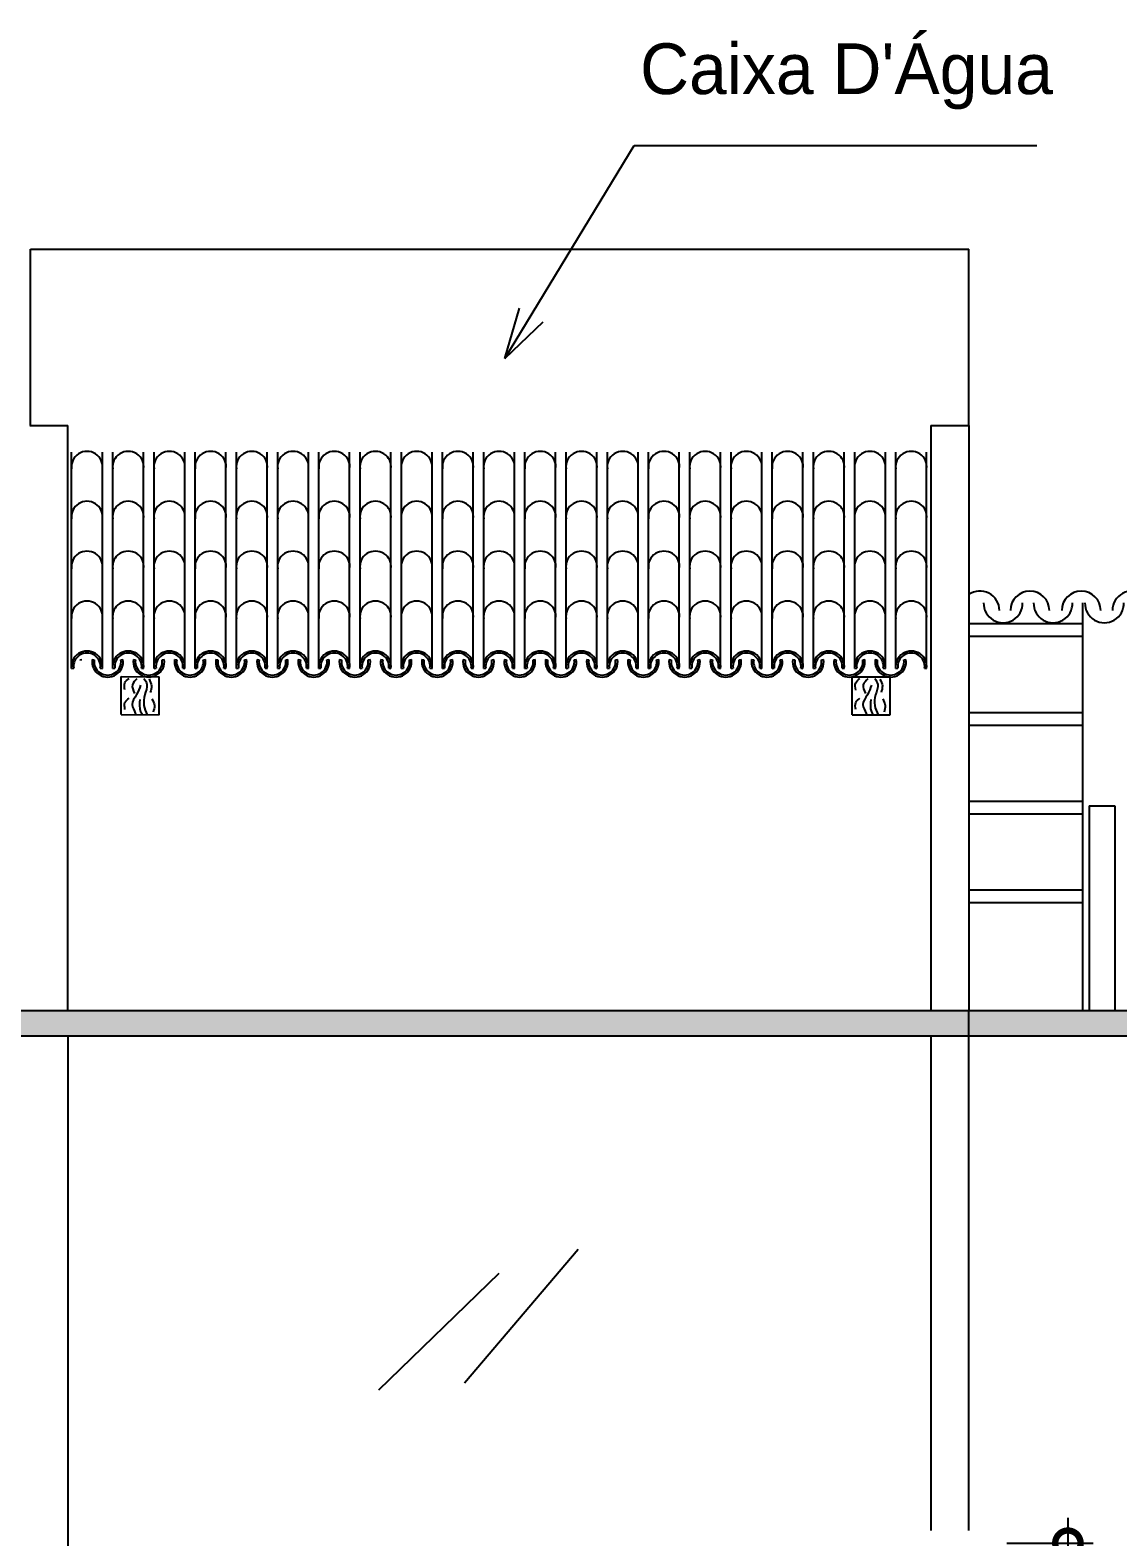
# Model space of a CAD drawing. Header units: millimetres. Extents: x 237 to 339, y 16 to 52.
# Drawn here: x 326.22 to 330.51, y 22.01 to 27.95 of the extents above; entities that cross this region are included whole.
import ezdxf

# ---------------------------------------------------------------- set-up
doc = ezdxf.new("R2010")
doc.units = ezdxf.units.MM
doc.header["$LTSCALE"] = 0.6
doc.header["$MEASUREMENT"] = 0
doc.layers.get('DEFPOINTS').update_dxf_attribs({"color": 253})
for name, color, linetype in [('0.1', 1, 'Continuous'), ('0.3', 3, 'Continuous'), ('01', 1, 'Continuous'), ('02', 2, 'Continuous'), ('AR-ALV', 5, 'Continuous'), ('AR-CTA', 1, 'Continuous'), ('AR-TXT', 2, 'Continuous'), ('BANHEIRA', 9, 'Continuous'), ('guarda-corpo', 32, 'Continuous')]:
    doc.layers.add(name, color=color, linetype=linetype)
doc.styles.add('stylUS BT', font='stylu.ttf', dxfattribs={"width": 1.5})
doc.dimstyles.new('ARQ_100 1', dxfattribs={"dimtxt": 0.125, "dimasz": 0.2, "dimexe": 0.1, "dimexo": 0.1, "dimgap": 0.1, "dimtad": 1, "dimzin": 6, "dimtxsty": 'stylUS BT', "dimblk1": 'DOTSMALL', "dimblk2": 'DOTSMALL', "dimsah": 1, "dimcen": 0.09, "dimdle": 0.1, "dimclrd": 256, "dimclre": 256, "dimclrt": 2, "dimaunit": 1, "dimadec": 0, "dimazin": 0, "dimtfac": 1, "dimtmove": 2, "dimatfit": 3, "dimldrblk": 'OPEN30', "dimfxl": 1, "dimtolj": 1, "dimtzin": 0, "dimarcsym": 0})
pattern_1 = [(50, (5.52197, 72.06408), (0.18218467, -0.015939086), [0.01905, -0.20955]), (355, (5.52197, 72.06408), (-0.03524283, 0.19105664), [0.01524, -0.16764]), (100.451, (5.53715, 72.06275), (0.1469425, 0.17511669), [0.01619, -0.17809]), (46.1842, (5.52197, 72.11488), (0.27107904, -0.04204233), [0.028575, -0.314325]), (96.6356, (5.54456, 72.11138), (0.23740423, 0.24742556), [0.024285, -0.267135]), (351.184, (5.52197, 72.11488), (0.2374046, 0.24742512), [0.02286, -0.25146]), (21, (5.54737, 72.10218), (0.15161488, -0.10226552), [0.01905, -0.20955]), (326, (5.54737, 72.10218), (0.06180203, 0.18418797), [0.01524, -0.16764]), (71.4514, (5.56, 72.09366), (0.21341649, 0.08192286), [0.01619, -0.17809]), (37.5, (5.52197, 72.06408), (0.003088603, 0.084555039), [0, -0.165608, 0, -0.17018, 0, -0.168275]), (7.5, (5.52197, 72.06408), (0.066819663, 0.100180575), [0, -0.097028, 0, -0.161798, 0, -0.064135]), (327.5, (5.465325, 72.06408), (0.135590595, -0.005728744), [0, -0.0635, 0, -0.19812, 0, -0.26289]), (317.5, (5.43993, 72.06408), (0.14812918, 0.02542649), [0, -0.08255, 0, -0.131572, 0, -0.18669])]

# ---------------------------------------------------------------- blocks, each defined once
blk = doc.blocks.new('_DOTSMALL')
at = {"color": 0, "linetype": 'ByBlock', "const_width": 0.5}
blk.add_lwpolyline([(-0.0625, 0, 1), (0.0625, 0, 1)], format="xyb", close=True, dxfattribs=at)
blk = doc.blocks.new('*D17')
at = {"layer": 'AR-CTA', "lineweight": -2}
for p, q in [((330.3095, 22.0847), (330.3095, 20.9847)), ((330.0689, 21.9847), (330.4095, 21.9847)), ((330.0689, 21.0847), (330.4095, 21.0847))]:
    blk.add_line(p, q, dxfattribs=at)
at = {"layer": 'DEFPOINTS', "color": 0}
for p in [(329.9689, 21.9847), (329.9689, 21.0847), (330.3095, 21.0847)]:
    blk.add_point(p, dxfattribs=at)
at = {"layer": 'AR-CTA', "lineweight": -2, "xscale": 0.2, "yscale": 0.2, "zscale": 0.2}
for p, rotation in [((330.3095, 21.9847), 90), ((330.3095, 21.0847), 270)]:
    blk.add_blockref('_DOTSMALL', p, dxfattribs=dict(at, rotation=rotation))
at = {"layer": 'AR-CTA', "color": 2, "insert": (330.1353, 21.5347), "char_height": 0.125, "attachment_point": 5, "rotation": 90, "style": 'stylUS BT'}
blk.add_mtext('\\A1;,90', dxfattribs=at)
blk = doc.blocks.new('_Open30')
at = {"layer": 'AR-ALV', "color": 0, "lineweight": -2}
for p, q in [((-1, 0.268), (0, 0)), ((0, 0), (-1, -0.268)), ((0, 0), (-1, 0))]:
    blk.add_line(p, q, dxfattribs=at)

msp = doc.modelspace()

# ---------------------------------------------------------------- hatches: boundary and pattern name
at = {"layer": '0.1'}
h = msp.add_hatch(dxfattribs=at)
h.set_pattern_fill('AR-CONC', color=256, scale=0.001, style=0)
h.set_pattern_definition(pattern_1)
h.paths.add_polyline_path([(328.2894, 24.0847), (323.953, 24.0847), (323.953, 23.9847), (328.2894, 23.9847)])
h = msp.add_hatch(dxfattribs=at)
h.set_pattern_fill('AR-CONC', color=256, scale=0.001, style=0)
h.set_pattern_definition(pattern_1)
h.paths.add_polyline_path([(332.8212, 24.0847), (328.2894, 24.0847), (328.2894, 23.9847), (329.7689, 23.9847), (332.8212, 23.9847)])

# ---------------------------------------------------------------- linework, layer by layer
for p, q in [((330.3689, 24.0847), (330.3689, 25.6907)), ((329.9189, 25.6091), (330.3689, 25.6091)), ((329.9189, 25.5591), (330.3689, 25.5591)), ((326.5789, 25.2503), (326.5789, 25.4003)), ((326.5789, 25.4003), (326.7289, 25.3984)), ((326.7289, 25.249), (326.7289, 25.3984)), ((329.4589, 25.2491), (329.4589, 25.3991)), ((329.4589, 25.3991), (329.6089, 25.3991)), ((329.6089, 25.2491), (329.6089, 25.3983)), ((326.5789, 25.2503), (326.7289, 25.249)), ((329.4589, 25.2491), (329.6089, 25.2491)), ((329.9189, 25.2591), (330.3689, 25.2591)), ((329.9189, 25.2091), (330.3689, 25.2091)), ((329.9189, 24.9091), (330.3689, 24.9091)), ((330.3939, 24.8907), (330.4939, 24.8907)), ((330.3939, 24.8907), (330.3939, 24.0847)), ((330.4939, 24.8907), (330.4939, 24.0847)), ((329.9189, 24.8591), (330.3689, 24.8591)), ((329.9189, 24.5591), (330.3689, 24.5591)), ((329.9189, 24.5091), (330.3689, 24.5091)), ((329.9189, 22.0347), (329.9189, 24.0847)), ((329.7689, 23.9847), (329.7689, 22.0347))]:
    msp.add_line(p, q, dxfattribs=at)
for points in [[(326.6885, 25.3906), (326.6983, 25.3636), (326.6937, 25.3373)], [(329.5685, 25.3904), (329.5783, 25.3634), (329.5737, 25.3371)], [(326.6997, 25.3129), (326.7096, 25.2859), (326.7049, 25.2595)], [(329.5797, 25.3127), (329.5896, 25.2857), (329.5849, 25.2593)]]:
    msp.add_spline(points, degree=3, dxfattribs=at)
at = {"layer": '0.3'}
for p, q in [((326.2189, 26.3895), (326.3689, 26.3895)), ((326.3689, 24.0847), (326.3689, 26.3895)), ((329.7689, 26.3895), (329.9189, 26.3895)), ((329.7689, 26.3895), (329.7689, 24.0847)), ((329.9189, 26.3895), (329.9189, 24.0847)), ((320.7033, 24.0847), (336.1689, 24.0847)), ((320.7033, 23.9847), (336.1689, 23.9847))]:
    msp.add_line(p, q, dxfattribs=at)
at = {"layer": '01'}
for points, knots in [([(326.5936, 25.3472), (326.5918, 25.3572), (326.5885, 25.3755), (326.6031, 25.3872), (326.6097, 25.3925)], [0, 0, 0, 0, 0.01875015, 0.03424634, 0.03424634, 0.03424634, 0.03424634]), ([(326.641, 25.3913), (326.6333, 25.3839), (326.6161, 25.3674), (326.6259, 25.3455), (326.6313, 25.3335)], [0, 0, 0, 0, 0.0193855, 0.04288807, 0.04288807, 0.04288807, 0.04288807]), ([(326.6556, 25.3663), (326.6511, 25.3538), (326.642, 25.3281), (326.612, 25.2917), (326.6321, 25.2655), (326.6356, 25.2517), (326.636, 25.2498)], [0, 0, 0, 0, 0.02708987, 0.05554719, 0.07993614, 0.08371265, 0.08371265, 0.08371265, 0.08371265]), ([(326.6685, 25.3929), (326.6735, 25.3852), (326.6863, 25.3652), (326.6691, 25.3285), (326.665, 25.287), (326.6759, 25.2616), (326.6816, 25.2494)], [0, 0, 0, 0, 0.01724752, 0.04482877, 0.07303063, 0.09929251, 0.09929251, 0.09929251, 0.09929251]), ([(329.4736, 25.3469), (329.4718, 25.357), (329.4685, 25.3753), (329.4831, 25.387), (329.4897, 25.3922)], [0, 0, 0, 0, 0.01875015, 0.03424634, 0.03424634, 0.03424634, 0.03424634]), ([(329.521, 25.3911), (329.5133, 25.3836), (329.4961, 25.3672), (329.5059, 25.3453), (329.5113, 25.3333)], [0, 0, 0, 0, 0.0193855, 0.04288807, 0.04288807, 0.04288807, 0.04288807]), ([(329.5356, 25.3661), (329.5311, 25.3535), (329.522, 25.3278), (329.492, 25.2915), (329.5121, 25.2652), (329.5156, 25.2515), (329.516, 25.2496)], [0, 0, 0, 0, 0.02708987, 0.05554719, 0.07993614, 0.08371265, 0.08371265, 0.08371265, 0.08371265]), ([(329.5485, 25.3926), (329.5535, 25.385), (329.5663, 25.365), (329.5491, 25.3283), (329.545, 25.2868), (329.5559, 25.2614), (329.5616, 25.2492)], [0, 0, 0, 0, 0.01724752, 0.04482877, 0.07303063, 0.09929251, 0.09929251, 0.09929251, 0.09929251]), ([(326.5939, 25.2702), (326.5921, 25.2803), (326.5888, 25.2986), (326.6034, 25.3103), (326.61, 25.3155)], [0, 0, 0, 0, 0.01875015, 0.03424634, 0.03424634, 0.03424634, 0.03424634]), ([(326.6524, 25.31), (326.6509, 25.2936), (326.649, 25.2727), (326.6594, 25.2535), (326.6616, 25.2496)], [0, 0, 0, 0, 0.03235898, 0.04087943, 0.04087943, 0.04087943, 0.04087943]), ([(329.4739, 25.27), (329.4721, 25.28), (329.4688, 25.2984), (329.4834, 25.31), (329.49, 25.3153)], [0, 0, 0, 0, 0.01875015, 0.03424634, 0.03424634, 0.03424634, 0.03424634]), ([(329.5324, 25.3098), (329.5309, 25.2933), (329.529, 25.2725), (329.5394, 25.2533), (329.5416, 25.2494)], [0, 0, 0, 0, 0.03235898, 0.04087943, 0.04087943, 0.04087943, 0.04087943])]:
    msp.add_open_spline(points, degree=3, knots=knots, dxfattribs=at)
at = {"layer": '02'}
for p, q in [((326.2213, 27.0847), (329.7689, 27.0847)), ((326.2213, 26.3895), (326.2213, 27.0847)), ((329.7689, 27.0847), (329.9189, 27.0847)), ((329.9189, 26.3895), (329.9189, 27.0847)), ((326.3689, 23.9847), (326.3689, 21.0847))]:
    msp.add_line(p, q, dxfattribs=at)
at = {"layer": 'BANHEIRA'}
for p, q in [((327.9324, 22.6163), (328.3794, 23.1441)), ((327.5938, 22.5892), (328.0678, 23.0493))]:
    msp.add_line(p, q, dxfattribs=at)
at = {"layer": 'guarda-corpo'}
for p, q in [((326.3837, 25.4316), (326.3837, 26.2847)), ((326.5046, 25.4316), (326.5046, 26.2847)), ((326.5461, 25.4316), (326.5461, 26.2847)), ((326.667, 25.4316), (326.667, 26.2847)), ((326.7085, 25.4316), (326.7085, 26.2847)), ((326.8294, 25.4316), (326.8294, 26.2847)), ((326.8709, 25.4316), (326.8709, 26.2847)), ((326.9918, 25.4316), (326.9918, 26.2847)), ((327.0333, 25.4316), (327.0333, 26.2847)), ((327.1542, 25.4316), (327.1542, 26.2847)), ((327.1957, 25.4316), (327.1957, 26.2847)), ((327.3166, 25.4316), (327.3166, 26.2847)), ((327.3581, 25.4316), (327.3581, 26.2847)), ((327.479, 25.4316), (327.479, 26.2847)), ((327.5205, 25.4316), (327.5205, 26.2847)), ((327.6414, 25.4316), (327.6414, 26.2847)), ((327.6829, 25.4316), (327.6829, 26.2847)), ((327.8038, 25.4316), (327.8038, 26.2847)), ((327.8453, 25.4316), (327.8453, 26.2847)), ((327.9662, 25.4316), (327.9662, 26.2847)), ((328.0077, 25.4316), (328.0077, 26.2847)), ((328.1286, 25.4316), (328.1286, 26.2847)), ((328.1701, 25.4316), (328.1701, 26.2847)), ((328.291, 25.4316), (328.291, 26.2847)), ((328.3325, 25.4316), (328.3325, 26.2847)), ((328.4534, 25.4316), (328.4534, 26.2847)), ((328.4949, 25.4316), (328.4949, 26.2847)), ((328.6158, 25.4316), (328.6158, 26.2847)), ((328.6573, 25.4316), (328.6573, 26.2847)), ((328.7782, 25.4316), (328.7782, 26.2847)), ((328.8197, 25.4316), (328.8197, 26.2847)), ((328.9406, 25.4316), (328.9406, 26.2847)), ((328.9821, 25.4316), (328.9821, 26.2847)), ((329.103, 25.4316), (329.103, 26.2847)), ((329.1445, 25.4316), (329.1445, 26.2847)), ((329.2654, 25.4316), (329.2654, 26.2847)), ((329.3069, 25.4316), (329.3069, 26.2847)), ((329.4278, 25.4316), (329.4278, 26.2847)), ((329.4693, 25.4316), (329.4693, 26.2847)), ((329.5902, 25.4316), (329.5902, 26.2847)), ((329.6317, 25.4316), (329.6317, 26.2847)), ((329.7526, 25.4316), (329.7526, 26.2847)), ((326.3837, 25.4316), (326.3917, 25.4329)), ((326.4154, 25.4659), (326.4234, 25.4672)), ((326.4649, 25.4672), (326.4729, 25.4659)), ((326.4966, 25.4329), (326.5046, 25.4316)), ((326.5461, 25.4316), (326.5541, 25.4329)), ((326.5778, 25.4659), (326.5858, 25.4672)), ((326.6273, 25.4672), (326.6353, 25.4659)), ((326.659, 25.4329), (326.667, 25.4316)), ((326.7085, 25.4316), (326.7165, 25.4329)), ((326.7402, 25.4659), (326.7482, 25.4672)), ((326.7897, 25.4672), (326.7977, 25.4659)), ((326.8214, 25.4329), (326.8294, 25.4316)), ((326.8709, 25.4316), (326.8789, 25.4329)), ((326.9026, 25.4659), (326.9106, 25.4672)), ((326.9521, 25.4672), (326.9601, 25.4659)), ((326.9838, 25.4329), (326.9918, 25.4316)), ((327.0333, 25.4316), (327.0413, 25.4329)), ((327.065, 25.4659), (327.073, 25.4672)), ((327.1145, 25.4672), (327.1225, 25.4659)), ((327.1462, 25.4329), (327.1542, 25.4316)), ((327.1957, 25.4316), (327.2037, 25.4329)), ((327.2274, 25.4659), (327.2354, 25.4672)), ((327.2769, 25.4672), (327.2849, 25.4659)), ((327.3086, 25.4329), (327.3166, 25.4316)), ((327.3581, 25.4316), (327.3661, 25.4329)), ((327.3898, 25.4659), (327.3978, 25.4672)), ((327.4393, 25.4672), (327.4473, 25.4659)), ((327.471, 25.4329), (327.479, 25.4316)), ((327.5205, 25.4316), (327.5285, 25.4329)), ((327.5522, 25.4659), (327.5602, 25.4672)), ((327.6017, 25.4672), (327.6097, 25.4659)), ((327.6334, 25.4329), (327.6414, 25.4316)), ((327.6829, 25.4316), (327.6909, 25.4329)), ((327.7146, 25.4659), (327.7226, 25.4672)), ((327.7641, 25.4672), (327.7721, 25.4659)), ((327.7958, 25.4329), (327.8038, 25.4316)), ((327.8453, 25.4316), (327.8533, 25.4329)), ((327.877, 25.4659), (327.885, 25.4672)), ((327.9265, 25.4672), (327.9345, 25.4659)), ((327.9582, 25.4329), (327.9662, 25.4316)), ((328.0077, 25.4316), (328.0157, 25.4329)), ((328.0394, 25.4659), (328.0474, 25.4672)), ((328.0889, 25.4672), (328.0969, 25.4659)), ((328.1206, 25.4329), (328.1286, 25.4316)), ((328.1701, 25.4316), (328.1781, 25.4329)), ((328.2018, 25.4659), (328.2098, 25.4672)), ((328.2513, 25.4672), (328.2593, 25.4659)), ((328.283, 25.4329), (328.291, 25.4316)), ((328.3325, 25.4316), (328.3405, 25.4329)), ((328.3642, 25.4659), (328.3722, 25.4672)), ((328.4137, 25.4672), (328.4217, 25.4659)), ((328.4454, 25.4329), (328.4534, 25.4316)), ((328.4949, 25.4316), (328.5029, 25.4329)), ((328.5266, 25.4659), (328.5346, 25.4672)), ((328.5761, 25.4672), (328.5841, 25.4659)), ((328.6078, 25.4329), (328.6158, 25.4316)), ((328.6573, 25.4316), (328.6653, 25.4329)), ((328.689, 25.4659), (328.697, 25.4672)), ((328.7385, 25.4672), (328.7465, 25.4659)), ((328.7702, 25.4329), (328.7782, 25.4316)), ((328.8197, 25.4316), (328.8277, 25.4329)), ((328.8514, 25.4659), (328.8594, 25.4672)), ((328.9009, 25.4672), (328.9089, 25.4659)), ((328.9326, 25.4329), (328.9406, 25.4316)), ((328.9821, 25.4316), (328.9901, 25.4329)), ((329.0138, 25.4659), (329.0218, 25.4672)), ((329.0633, 25.4672), (329.0713, 25.4659)), ((329.095, 25.4329), (329.103, 25.4316)), ((329.1445, 25.4316), (329.1525, 25.4329)), ((329.1762, 25.4659), (329.1842, 25.4672)), ((329.2257, 25.4672), (329.2337, 25.4659)), ((329.2574, 25.4329), (329.2654, 25.4316)), ((329.3069, 25.4316), (329.3149, 25.4329)), ((329.3386, 25.4659), (329.3466, 25.4672)), ((329.3881, 25.4672), (329.3961, 25.4659)), ((329.4198, 25.4329), (329.4278, 25.4316)), ((329.4693, 25.4316), (329.4773, 25.4329)), ((329.501, 25.4659), (329.509, 25.4672)), ((329.5505, 25.4672), (329.5585, 25.4659)), ((329.5822, 25.4329), (329.5902, 25.4316)), ((329.6317, 25.4316), (329.6397, 25.4329)), ((329.6634, 25.4659), (329.6714, 25.4672)), ((329.7446, 25.4329), (329.7526, 25.4316))]:
    msp.add_line(p, q, dxfattribs=at)
for centre, start, end in [((329.9631, 25.6603), 0.30014, 125.12108), ((330.1598, 25.6603), 0.30014, 179.69986), ((330.3621, 25.6603), 0.30014, 179.69986), ((330.5616, 25.6603), 355.69338, 179.69986), ((330.0543, 25.6888), 178.54451, 1.45549), ((330.251, 25.6888), 178.54451, 1.45549), ((330.4533, 25.6888), 178.54451, 1.45549)]:
    msp.add_arc(centre, 0.0768, start, end, dxfattribs=at)
for centre, major_axis, start_param, end_param in [((326.4441, 26.2282), (-0.0613, 0), 2.979988, 6.44479), ((326.6065, 26.2282), (-0.0613, 0), 2.979988, 6.44479), ((326.7689, 26.2282), (-0.0613, 0), 2.979988, 6.44479), ((326.9313, 26.2282), (-0.0613, 0), 2.979988, 6.44479), ((327.0937, 26.2282), (-0.0613, 0), 2.979988, 6.44479), ((327.2561, 26.2282), (-0.0613, 0), 2.979988, 6.44479), ((327.4185, 26.2282), (-0.0613, 0), 2.979988, 6.44479), ((327.5809, 26.2282), (-0.0613, 0), 2.979988, 6.44479), ((327.7433, 26.2282), (-0.0613, 0), 2.979988, 6.44479), ((327.9057, 26.2282), (-0.0613, 0), 2.979988, 6.44479), ((328.0681, 26.2282), (-0.0613, 0), 2.979988, 6.44479), ((328.2305, 26.2282), (-0.0613, 0), 2.979988, 6.44479), ((328.3929, 26.2282), (-0.0613, 0), 2.979988, 6.44479), ((328.5553, 26.2282), (-0.0613, 0), 2.979988, 6.44479), ((328.7177, 26.2282), (-0.0613, 0), 2.979988, 6.44479), ((328.8801, 26.2282), (-0.0613, 0), 2.979988, 6.44479), ((329.0425, 26.2282), (-0.0613, 0), 2.979988, 6.44479), ((329.2049, 26.2282), (-0.0613, 0), 2.979988, 6.44479), ((329.3673, 26.2282), (-0.0613, 0), 2.979988, 6.44479), ((329.5297, 26.2282), (-0.0613, 0), 2.979988, 6.44479), ((329.6921, 26.2282), (-0.0613, 0), 2.979988, 6.44479), ((326.4441, 26.0314), (-0.0613, 0), 2.979988, 6.44479), ((326.6065, 26.0314), (-0.0613, 0), 2.979988, 6.44479), ((326.7689, 26.0314), (-0.0613, 0), 2.979988, 6.44479), ((326.9313, 26.0314), (-0.0613, 0), 2.979988, 6.44479), ((327.0937, 26.0314), (-0.0613, 0), 2.979988, 6.44479), ((327.2561, 26.0314), (-0.0613, 0), 2.979988, 6.44479), ((327.4185, 26.0314), (-0.0613, 0), 2.979988, 6.44479), ((327.5809, 26.0314), (-0.0613, 0), 2.979988, 6.44479), ((327.7433, 26.0314), (-0.0613, 0), 2.979988, 6.44479), ((327.9057, 26.0314), (-0.0613, 0), 2.979988, 6.44479), ((328.0681, 26.0314), (-0.0613, 0), 2.979988, 6.44479), ((328.2305, 26.0314), (-0.0613, 0), 2.979988, 6.44479), ((328.3929, 26.0314), (-0.0613, 0), 2.979988, 6.44479), ((328.5553, 26.0314), (-0.0613, 0), 2.979988, 6.44479), ((328.7177, 26.0314), (-0.0613, 0), 2.979988, 6.44479), ((328.8801, 26.0314), (-0.0613, 0), 2.979988, 6.44479), ((329.0425, 26.0314), (-0.0613, 0), 2.979988, 6.44479), ((329.2049, 26.0314), (-0.0613, 0), 2.979988, 6.44479), ((329.3673, 26.0314), (-0.0613, 0), 2.979988, 6.44479), ((329.5297, 26.0314), (-0.0613, 0), 2.979988, 6.44479), ((329.6921, 26.0314), (-0.0613, 0), 2.979988, 6.44479), ((326.4441, 25.8347), (-0.0613, 0), 2.979988, 6.44479), ((326.6065, 25.8347), (-0.0613, 0), 2.979988, 6.44479), ((326.7689, 25.8347), (-0.0613, 0), 2.979988, 6.44479), ((326.9313, 25.8347), (-0.0613, 0), 2.979988, 6.44479), ((327.0937, 25.8347), (-0.0613, 0), 2.979988, 6.44479), ((327.2561, 25.8347), (-0.0613, 0), 2.979988, 6.44479), ((327.4185, 25.8347), (-0.0613, 0), 2.979988, 6.44479), ((327.5809, 25.8347), (-0.0613, 0), 2.979988, 6.44479), ((327.7433, 25.8347), (-0.0613, 0), 2.979988, 6.44479), ((327.9057, 25.8347), (-0.0613, 0), 2.979988, 6.44479), ((328.0681, 25.8347), (-0.0613, 0), 2.979988, 6.44479), ((328.2305, 25.8347), (-0.0613, 0), 2.979988, 6.44479), ((328.3929, 25.8347), (-0.0613, 0), 2.979988, 6.44479), ((328.5553, 25.8347), (-0.0613, 0), 2.979988, 6.44479), ((328.7177, 25.8347), (-0.0613, 0), 2.979988, 6.44479), ((328.8801, 25.8347), (-0.0613, 0), 2.979988, 6.44479), ((329.0425, 25.8347), (-0.0613, 0), 2.979988, 6.44479), ((329.2049, 25.8347), (-0.0613, 0), 2.979988, 6.44479), ((329.3673, 25.8347), (-0.0613, 0), 2.979988, 6.44479), ((329.5297, 25.8347), (-0.0613, 0), 2.979988, 6.44479), ((329.6921, 25.8347), (-0.0613, 0), 2.979988, 6.44479), ((326.4441, 25.6379), (-0.0613, 0), 2.979988, 6.44479), ((326.6065, 25.6379), (-0.0613, 0), 2.979988, 6.44479), ((326.7689, 25.6379), (-0.0613, 0), 2.979988, 6.44479), ((326.9313, 25.6379), (-0.0613, 0), 2.979988, 6.44479), ((327.0937, 25.6379), (-0.0613, 0), 2.979988, 6.44479), ((327.2561, 25.6379), (-0.0613, 0), 2.979988, 6.44479), ((327.4185, 25.6379), (-0.0613, 0), 2.979988, 6.44479), ((327.5809, 25.6379), (-0.0613, 0), 2.979988, 6.44479), ((327.7433, 25.6379), (-0.0613, 0), 2.979988, 6.44479), ((327.9057, 25.6379), (-0.0613, 0), 2.979988, 6.44479), ((328.0681, 25.6379), (-0.0613, 0), 2.979988, 6.44479), ((328.2305, 25.6379), (-0.0613, 0), 2.979988, 6.44479), ((328.3929, 25.6379), (-0.0613, 0), 2.979988, 6.44479), ((328.5553, 25.6379), (-0.0613, 0), 2.979988, 6.44479), ((328.7177, 25.6379), (-0.0613, 0), 2.979988, 6.44479), ((328.8801, 25.6379), (-0.0613, 0), 2.979988, 6.44479), ((329.0425, 25.6379), (-0.0613, 0), 2.979988, 6.44479), ((329.2049, 25.6379), (-0.0613, 0), 2.979988, 6.44479), ((329.3673, 25.6379), (-0.0613, 0), 2.979988, 6.44479), ((329.5297, 25.6379), (-0.0613, 0), 2.979988, 6.44479), ((329.6921, 25.6379), (-0.0613, 0), 2.979988, 6.44479), ((326.4441, 25.4412), (-0.0613, 0), 2.979988, 6.44479), ((326.4441, 25.4412), (-0.0531, 0), 2.979988, 6.44479), ((326.6065, 25.4412), (-0.0613, 0), 2.979988, 6.44479), ((326.6065, 25.4412), (-0.0531, 0), 2.979988, 6.44479), ((326.7689, 25.4412), (-0.0613, 0), 2.979988, 6.44479), ((326.7689, 25.4412), (-0.0531, 0), 2.979988, 6.44479), ((326.9313, 25.4412), (-0.0613, 0), 2.979988, 6.44479), ((326.9313, 25.4412), (-0.0531, 0), 2.979988, 6.44479), ((327.0937, 25.4412), (-0.0613, 0), 2.979988, 6.44479), ((327.0937, 25.4412), (-0.0531, 0), 2.979988, 6.44479), ((327.2561, 25.4412), (-0.0613, 0), 2.979988, 6.44479), ((327.2561, 25.4412), (-0.0531, 0), 2.979988, 6.44479), ((327.4185, 25.4412), (-0.0613, 0), 2.979988, 6.44479), ((327.4185, 25.4412), (-0.0531, 0), 2.979988, 6.44479), ((327.5809, 25.4412), (-0.0613, 0), 2.979988, 6.44479), ((327.5809, 25.4412), (-0.0531, 0), 2.979988, 6.44479), ((327.7433, 25.4412), (-0.0613, 0), 2.979988, 6.44479), ((327.7433, 25.4412), (-0.0531, 0), 2.979988, 6.44479), ((327.9057, 25.4412), (-0.0613, 0), 2.979988, 6.44479), ((327.9057, 25.4412), (-0.0531, 0), 2.979988, 6.44479), ((328.0681, 25.4412), (-0.0613, 0), 2.979988, 6.44479), ((328.0681, 25.4412), (-0.0531, 0), 2.979988, 6.44479), ((328.2305, 25.4412), (-0.0613, 0), 2.979988, 6.44479), ((328.2305, 25.4412), (-0.0531, 0), 2.979988, 6.44479), ((328.3929, 25.4412), (-0.0613, 0), 2.979988, 6.44479), ((328.3929, 25.4412), (-0.0531, 0), 2.979988, 6.44479), ((328.5553, 25.4412), (-0.0613, 0), 2.979988, 6.44479), ((328.5553, 25.4412), (-0.0531, 0), 2.979988, 6.44479), ((328.7177, 25.4412), (-0.0613, 0), 2.979988, 6.44479), ((328.7177, 25.4412), (-0.0531, 0), 2.979988, 6.44479), ((328.8801, 25.4412), (-0.0613, 0), 2.979988, 6.44479), ((328.8801, 25.4412), (-0.0531, 0), 2.979988, 6.44479), ((329.0425, 25.4412), (-0.0613, 0), 2.979988, 6.44479), ((329.0425, 25.4412), (-0.0531, 0), 2.979988, 6.44479), ((329.2049, 25.4412), (-0.0613, 0), 2.979988, 6.44479), ((329.2049, 25.4412), (-0.0531, 0), 2.979988, 6.44479), ((329.3673, 25.4412), (-0.0613, 0), 2.979988, 6.44479), ((329.3673, 25.4412), (-0.0531, 0), 2.979988, 6.44479), ((329.5297, 25.4412), (-0.0613, 0), 2.979988, 6.44479), ((329.5297, 25.4412), (-0.0531, 0), 2.979988, 6.44479), ((329.6921, 25.4412), (-0.0613, 0), 2.979988, 6.44479), ((329.6921, 25.4412), (-0.0531, 0), 2.979988, 6.44479), ((326.5253, 25.4576), (-0.0613, 0), -0.161605, 3.303198), ((326.5253, 25.4576), (0.0531, 0), 2.979988, 6.44479), ((326.6877, 25.4576), (-0.0613, 0), -0.161605, 3.303198), ((326.6877, 25.4576), (0.0531, 0), 2.979988, 6.44479), ((326.8501, 25.4576), (-0.0613, 0), -0.161605, 3.303198), ((326.8501, 25.4576), (0.0531, 0), 2.979988, 6.44479), ((327.0125, 25.4576), (-0.0613, 0), -0.161605, 3.303198), ((327.0125, 25.4576), (0.0531, 0), 2.979988, 6.44479), ((327.1749, 25.4576), (-0.0613, 0), -0.161605, 3.303198), ((327.1749, 25.4576), (0.0531, 0), 2.979988, 6.44479), ((327.3373, 25.4576), (-0.0613, 0), -0.161605, 3.303198), ((327.3373, 25.4576), (0.0531, 0), 2.979988, 6.44479), ((327.4997, 25.4576), (-0.0613, 0), -0.161605, 3.303198), ((327.4997, 25.4576), (0.0531, 0), 2.979988, 6.44479), ((327.6621, 25.4576), (-0.0613, 0), -0.161605, 3.303198), ((327.6621, 25.4576), (0.0531, 0), 2.979988, 6.44479), ((327.8245, 25.4576), (-0.0613, 0), -0.161605, 3.303198), ((327.8245, 25.4576), (0.0531, 0), 2.979988, 6.44479), ((327.9869, 25.4576), (-0.0613, 0), -0.161605, 3.303198), ((327.9869, 25.4576), (0.0531, 0), 2.979988, 6.44479), ((328.1493, 25.4576), (-0.0613, 0), -0.161605, 3.303198), ((328.1493, 25.4576), (0.0531, 0), 2.979988, 6.44479), ((328.3117, 25.4576), (-0.0613, 0), -0.161605, 3.303198), ((328.3117, 25.4576), (0.0531, 0), 2.979988, 6.44479), ((328.4741, 25.4576), (-0.0613, 0), -0.161605, 3.303198), ((328.4741, 25.4576), (0.0531, 0), 2.979988, 6.44479), ((328.6365, 25.4576), (-0.0613, 0), -0.161605, 3.303198), ((328.6365, 25.4576), (0.0531, 0), 2.979988, 6.44479), ((328.7989, 25.4576), (-0.0613, 0), -0.161605, 3.303198), ((328.7989, 25.4576), (0.0531, 0), 2.979988, 6.44479), ((328.9613, 25.4576), (-0.0613, 0), -0.161605, 3.303198), ((328.9613, 25.4576), (0.0531, 0), 2.979988, 6.44479), ((329.1237, 25.4576), (-0.0613, 0), -0.161605, 3.303198), ((329.1237, 25.4576), (0.0531, 0), 2.979988, 6.44479), ((329.2861, 25.4576), (-0.0613, 0), -0.161605, 3.303198), ((329.2861, 25.4576), (0.0531, 0), 2.979988, 6.44479), ((329.4485, 25.4576), (-0.0613, 0), -0.161605, 3.303198), ((329.4485, 25.4576), (0.0531, 0), 2.979988, 6.44479), ((329.6109, 25.4576), (-0.0613, 0), -0.161605, 3.303198), ((329.6109, 25.4576), (0.0531, 0), 2.979988, 6.44479)]:
    msp.add_ellipse(centre, major_axis=major_axis, ratio=0.969212, start_param=start_param, end_param=end_param, dxfattribs=at)

# ---------------------------------------------------------------- texts
at = {"layer": 'AR-TXT', "insert": (328.6236, 27.8955), "char_height": 0.2, "width": 1.7172, "attachment_point": 1}
msp.add_mtext("{\\fStylus BT|b0|i0|c0|p34;Caixa D'Água}", dxfattribs=at)

# ---------------------------------------------------------------- dimensions: what is measured, and where the dimension line sits
at = {"layer": 'AR-CTA'}
dim = msp.add_linear_dim(base=(330.3095, 21.0847), p1=(329.9689, 21.9847), p2=(329.9689, 21.0847), angle=90, dimstyle='ARQ_100 1', dxfattribs=at)
dim.commit()
dim.dimension.update_dxf_attribs({"geometry": '*D17', "text_midpoint": (330.1353, 21.5347)})

# ---------------------------------------------------------------- leaders
msp.add_leader([(328.0906, 26.6534), (328.5999, 27.4933), (330.1868, 27.4933)], dimstyle='ARQ_100 1', override={"dimgap": 0.1, "dimtad": 0}, dxfattribs=at)

doc.saveas('drawing.dxf')
